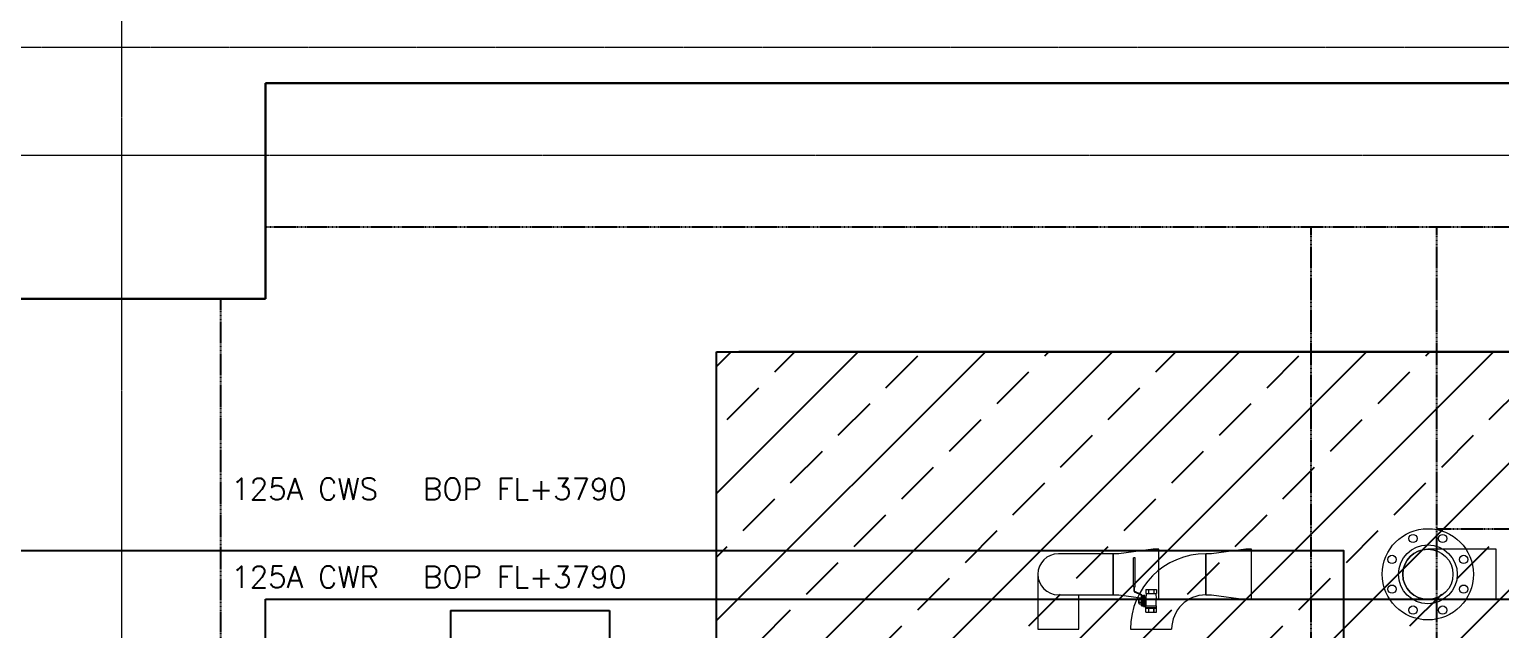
# Model space of a CAD drawing. Extents: x 0 to 160756, y 0 to 229247.
# Drawn here: x 62878 to 66973, y 102505 to 104175 of the extents above; entities that cross this region are included whole.
import ezdxf
from ezdxf.xclip import XClip

# ---------------------------------------------------------------- set-up
doc = ezdxf.new("R2010")
doc.units = 0
doc.header["$LTSCALE"] = 10
doc.header["$XCLIPFRAME"] = 2
for name, pattern in [('H12設備棟3F$0$CENTERK3', [2.749, 2.5, -0.083, 0.083, -0.083]), ('H12設備棟3F$0$CENTERK5', [6.916, 6.667, -0.083, 0.083, -0.083]), ('H12設備棟3F$0$HIDDEN', [0.375, 0.25, -0.125]), ('XCM7P30CDA$0$CENTER', [50.8, 31.75, -6.35, 6.35, -6.35])]:
    doc.linetypes.add(name, pattern=pattern)
for name, color, linetype in [('H12設備棟3F$0$ARC-BEAM', 252, 'H12設備棟3F$0$HIDDEN'), ('H12設備棟3F$0$H-SIN', 252, 'H12設備棟3F$0$CENTERK5'), ('H12設備棟3F$0$K-SIN', 252, 'H12設備棟3F$0$CENTERK3'), ('H12設備棟3F$0$KABE1', 252, 'Continuous'), ('H12設備棟3F$0$\uf4c9\ue50a', 252, 'Continuous'), ('XCM7P30CDA$0$CCL', 252, 'XCM7P30CDA$0$CENTER'), ('XCM7P30CDA$0$SUGATA3', 252, 'Continuous'), ('XCM7P30CDA$0$U-CDA-TXT-01', 252, 'Continuous'), ('XCM7Q30CDA-200K$0$UER-FUTUER', 9, 'Continuous')]:
    doc.layers.add(name, color=color, linetype=linetype)
doc.layers.add('XCM7P30CDA$0$M-PIPE-32_4C CONDENSER WATER SUPPLY-1', color=252, linetype='Continuous', lineweight=5)
doc.layers.add('XCM7P30CDA$0$M-PIPE-38_4C CONDENSER WATER RETURN-1', color=252, linetype='Continuous', lineweight=5)
doc.styles.add('XCM7P30CDA$0$aa-txt', font='simplex.shx', dxfattribs={"width": 0.8, "bigfont": 'chineset.shx'})

# ---------------------------------------------------------------- blocks, each defined once
blk = doc.blocks.new('H12設備棟3F')
at = {"layer": 'H12設備棟3F$0$ARC-BEAM'}
for p, q in [((68035.2, 103625.3), (63535.2, 103625.3)), ((66445.2, 99600.3), (66445.2, 103625.3)), ((66795.2, 102435.3), (66795.2, 103625.3)), ((63410.2, 103425.3), (63410.2, 95375.3)), ((66795.2, 102785.3), (67435.2, 102785.3))]:
    blk.add_line(p, q, dxfattribs=at)
at = {"layer": 'H12設備棟3F$0$H-SIN', "lineweight": 5}
for p, q in [((63135.2, 61882.1), (63135.2, 107531.3)), ((31421.4, 103825.3), (81271.4, 103825.3))]:
    blk.add_line(p, q, dxfattribs=at)
at = {"layer": 'H12設備棟3F$0$K-SIN', "lineweight": 5}
blk.add_line((80531.4, 104125.3), (31241.4, 104125.3), dxfattribs=at)
at = {"layer": 'H12設備棟3F$0$KABE1', "linetype": 'Continuous', "lineweight": 30}
for p, q in [((63535.2, 104025.3), (71735.2, 104025.3)), ((63535.2, 104025.3), (63535.2, 103425.3)), ((63535.2, 103425.3), (62735.2, 103425.3))]:
    blk.add_line(p, q, dxfattribs=at)
at = {"layer": 'H12設備棟3F$0$\uf4c9\ue50a'}
blk.add_lwpolyline([(66535.2, 100225.3), (62635.2, 100225.3), (62635.2, 102725.3), (66535.2, 102725.3)], close=True, dxfattribs=at)
blk = doc.blocks.new('XCM7Q30CDA-200K$0$A$C0f61af94')
at = {"linetype": 'Continuous', "transparency": 33554559}
for p, q in [((2576.3, 4100.5), (1828.1, 3352.3)), ((2222.7, 4100.5), (1828.1, 3705.8)), ((1869.2, 4100.5), (1828.1, 4059.4)), ((2929.8, 4100.5), (1929.8, 3100.5)), ((2045.9, 4100.5), (1989.2, 4043.8)), ((3283.4, 4100.5), (2283.4, 3100.5)), ((3636.9, 4100.5), (2636.9, 3100.5)), ((2753.1, 4100.5), (2740.5, 4088)), ((3990.5, 4100.5), (2990.5, 3100.5)), ((3106.6, 4100.5), (3049.9, 4043.8)), ((4344, 4100.5), (3344, 3100.5)), ((3813.7, 4100.5), (3801.2, 4088)), ((2387, 4088), (2298.6, 3999.6)), ((3447.6, 4088), (3359.3, 3999.6)), ((2696.3, 4043.8), (2608, 3955.4)), ((3757, 4043.8), (3668.6, 3955.4)), ((4624.7, 4027.6), (3697.6, 3100.5)), ((1945, 3999.6), (1856.7, 3911.2)), ((3005.7, 3999.6), (2917.3, 3911.2)), ((4066.4, 3999.6), (3978, 3911.2)), ((2254.4, 3955.4), (2166, 3867)), ((3315.1, 3955.4), (3226.7, 3867)), ((2563.8, 3911.2), (2475.4, 3822.8)), ((3624.4, 3911.2), (3536, 3822.8)), ((2873.1, 3867), (2784.7, 3778.6)), ((3933.8, 3867), (3845.4, 3778.6)), ((2121.8, 3822.8), (2033.4, 3734.4)), ((3182.5, 3822.8), (3094.1, 3734.4)), ((2431.2, 3778.6), (2342.8, 3690.2)), ((3491.8, 3778.6), (3403.5, 3690.2)), ((2740.5, 3734.4), (2652.2, 3646)), ((3801.2, 3734.4), (3712.8, 3646)), ((1989.2, 3690.2), (1900.9, 3601.8)), ((3049.9, 3690.2), (2961.5, 3601.8)), ((2298.6, 3646), (2210.2, 3557.6)), ((3359.3, 3646), (3270.9, 3557.6)), ((2608, 3601.8), (2519.6, 3513.4)), ((3668.6, 3601.8), (3580.2, 3513.4)), ((1856.7, 3557.6), (1828.1, 3529)), ((2917.3, 3557.6), (2828.9, 3469.2)), ((3978, 3557.6), (3889.6, 3469.2)), ((2166, 3513.4), (2077.6, 3425)), ((3226.7, 3513.4), (3138.3, 3425)), ((2475.4, 3469.2), (2387, 3380.8)), ((3536, 3469.2), (3447.6, 3380.8)), ((2784.7, 3425), (2696.3, 3336.7)), ((3845.4, 3425), (3757, 3336.7)), ((2033.4, 3380.8), (1945, 3292.5)), ((3094.1, 3380.8), (3005.7, 3292.5)), ((2342.8, 3336.7), (2254.4, 3248.3)), ((3403.5, 3336.7), (3315.1, 3248.3))]:
    blk.add_line(p, q, dxfattribs=at)
for p, q in [((1828.1, 4100.5), (4624.7, 4100.5)), ((1828.1, 3100.5), (1828.1, 4100.5)), ((4624.7, 4100.5), (1890.1, 4100.5))]:
    blk.add_line(p, q)
at = {"linetype": 'Continuous'}
for p, q in [((1087.6, 3380.7), (1530.1, 3380.7)), ((1087.6, 3380.7), (1087.6, 3041.4)), ((1530.1, 3380.7), (1530.1, 3041.4))]:
    blk.add_line(p, q, dxfattribs=at)
blk = doc.blocks.new('XCM7Q30CDA-200K')
blk.add_lwpolyline([(63535.2, 102589.5), (67027.1, 102589.5), (67027.1, 100414.2), (63535.2, 100414.2)], close=True)
at = {"layer": 'XCM7Q30CDA-200K$0$UER-FUTUER'}
blk.add_blockref('XCM7Q30CDA-200K$0$A$C0f61af94', (62962.3, 99177.6), dxfattribs=at)
blk = doc.blocks.new('XCM7P30CDA$0$A$C9a307472')
at = {"layer": 'XCM7P30CDA$0$CCL'}
blk.add_line((38850, -8197.4), (38850, 27548.6), dxfattribs=at)
at = {"layer": 'XCM7P30CDA$0$SUGATA3'}
blk.add_line((39250, 13920), (39250, 6600), dxfattribs=at)
blk = doc.blocks.new('XCM7P30CDA$0$22P2-SM-07-C10-001-CDA$0$F22P2-CDA-07-C10-00$0$LRElbow-11.43')
for p, q in [((15.24, -5.715), (15.24, 5.715)), ((-5.715, -15.24), (5.715, -15.24))]:
    blk.add_line(p, q)
for radius in [20.955, 9.525]:
    blk.add_arc((15.24, -15.24), radius, 90, 180)
blk = doc.blocks.new('XCM7P30CDA$0$22P2-SM-07-C10-001-CDA$0$F22P2-CDA-07-C10-00$0$CCReducer-13.98x11.43')
for p, q in [((1.5875, 6.99), (0, 6.99)), ((0, 6.99), (0, -6.99)), ((11.1125, 5.715), (1.5875, 6.99)), ((12.7, 5.715), (11.1125, 5.715)), ((12.7, -5.715), (12.7, 5.715)), ((0, -6.99), (1.5875, -6.99)), ((1.5875, -6.99), (11.1125, -5.715)), ((11.1125, -5.715), (12.7, -5.715))]:
    blk.add_line(p, q)
blk = doc.blocks.new('XCM7P30CDA$0$22P2-SM-07-C10-001-CDA$0$F22P2-CDA-07-C10-00$0$LRElbowDown-11.43')
for p, q in [((15.24, 5.715), (0, 5.715)), ((15.24, -5.715), (15.24, 5.715)), ((0, -5.715), (15.24, -5.715))]:
    blk.add_line(p, q)
blk.add_arc((0, 0), 5.715, 90, 270)
blk = doc.blocks.new('XCM7P30CDA$0$22P2-SM-07-C10-001-CDA$0$F22P2-CDA-07-C10-00$0$BallValve-15A_SS _F')
at = {"color": 0, "linetype": 'ByBlock'}
for p, q in [((47.6, 27.9), (55.6, 45.3)), ((49, 27.5), (57.1, 44.9)), ((58.5, 47.5), (70.4, 47.5)), ((58.5, 46), (70.4, 46)), ((70.4, 48.3), (70.4, 45.3)), ((71.1, 49), (150.9, 49)), ((71.1, 44.5), (150.9, 44.5)), ((151.7, 48.3), (151.7, 45.3)), ((0, 14.6), (0, -14.6)), ((0, 14.6), (11.2, 14.6)), ((11.2, 14.9), (11.2, -14.9)), ((11.2, 14.9), (17.9, 14.9)), ((13.4, 14.9), (13.4, -14.9)), ((16, 20.9), (16, 17.9)), ((16, 20.9), (47.3, 20.9)), ((16, 17.9), (47.3, 17.9)), ((17.2, 23.5), (17.2, 21.1)), ((17.5, 26.8), (17.5, 25.3)), ((17.5, 26.8), (46.2, 26.8)), ((17.5, 25.3), (46.2, 25.3)), ((17.9, 14.9), (17.9, -14.9)), ((17.9, 14.1), (36.9, 14.1)), ((18, 23.8), (23.2, 23.8)), ((18.9, 23.5), (18.9, 21.1)), ((22.3, 23.5), (22.3, 21.1)), ((23.5, 33.7), (23.5, 27.4)), ((24, 23.5), (24, 21.1)), ((25.5, 34.3), (37.8, 34.3)), ((27.2, 20.9), (27.2, 25.3)), ((27.2, 17.9), (27.2, 14.1)), ((27.6, 33.7), (27.6, 27.4)), ((35.7, 33.7), (35.7, 27.4)), ((36.1, 20.9), (36.1, 25.3)), ((36.1, 17.9), (36.1, 14.1)), ((36.9, 14.1), (52.1, 12.7)), ((36.9, 14.1), (36.9, -14.1)), ((39.3, 23.5), (39.3, 21.1)), ((39.8, 33.7), (39.8, 27.4)), ((45.3, 23.8), (40.1, 23.8)), ((41, 23.5), (41, 21.1)), ((44.4, 23.5), (44.4, 21.1)), ((46.1, 23.5), (46.1, 21.1)), ((47.3, 20.9), (47.3, 17.9)), ((52.1, 14.6), (52.1, -14.6)), ((63.3, 14.6), (63.3, -14.6)), ((0, -14.6), (11.2, -14.6)), ((0.7, -7.3), (10.4, -7.3)), ((11.2, -14.9), (17.9, -14.9)), ((17.9, -14.1), (36.9, -14.1)), ((52.1, -12.7), (36.9, -14.1))]:
    blk.add_line(p, q, dxfattribs=at)
for p, q in [((11.2, 7.3), (0, 7.3)), ((63.3, 14.6), (52.1, 14.6)), ((63.3, 7.3), (52.1, 7.3)), ((11.2, -7.3), (0, -7.3)), ((63.3, -7.3), (52.1, -7.3)), ((63.3, -14.6), (52.1, -14.6))]:
    blk.add_line(p, q)
for centre, radius, start, end in [((58.5, 44.5), 2.98, 90, 164.7449), ((58.5, 44.5), 1.49, 90, 164.7449), ((71.1, 48.3), 0.745, 90, 180), ((71.1, 45.3), 0.745, 180, 270), ((150.9, 48.3), 0.745, 0, 90), ((150.9, 45.3), 0.745, 270, 0), ((18, 22.4), 1.39, 51.7868, 128.2132), ((18, 22.2), 1.39, 231.7868, 308.2132), ((20.6, 18.7), 5.11, 70.3471, 109.6529), ((20.6, 26), 5.11, 250.3471, 289.6529), ((23.2, 22.4), 1.39, 51.7868, 128.2132), ((23.2, 22.2), 1.39, 231.7868, 308.2132), ((25.5, 30.5), 3.8, 57.4746, 122.5254), ((25.5, 30.6), 3.8, 237.4746, 302.5254), ((31.7, 20), 14.3, 73.4031, 106.5969), ((31.7, 41.1), 14.3, 253.4031, 286.5969), ((37.8, 30.5), 3.8, 57.4746, 122.5254), ((37.8, 30.6), 3.8, 237.4746, 302.5254), ((40.1, 22.4), 1.39, 51.7868, 128.2132), ((40.1, 22.2), 1.39, 231.7868, 308.2132), ((42.7, 18.7), 5.11, 70.3471, 109.6529), ((42.7, 26), 5.11, 250.3471, 289.6529), ((45.3, 22.4), 1.39, 51.7868, 128.2132), ((45.3, 22.2), 1.39, 231.7868, 308.2132), ((46.2, 28.3), 1.49, 270, 344.7449), ((46.2, 28.3), 2.98, 270, 344.7449)]:
    blk.add_arc(centre, radius, start, end, dxfattribs=at)
blk = doc.blocks.new('XCM7P30CDA$0$22P2-SM-07-C10-001-CDA$0$F22P2-CDA-07-C10-00$0$Flange-13.98x150LB')
for centre, radius in [((0, 0), 12.7), ((-4.13, 9.97), 1.15), ((4.13, 9.97), 1.15), ((-9.97, 4.13), 1.15), ((0, 0), 8.18), ((0, 0), 6.99), ((9.97, 4.13), 1.15), ((-9.97, -4.13), 1.15), ((9.97, -4.13), 1.15), ((-4.13, -9.97), 1.15), ((4.13, -9.97), 1.15)]:
    blk.add_circle(centre, radius)
blk = doc.blocks.new('XCM7P30CDA$0$22P2-SM-07-C10-001-CDA$0$F22P2-CDA-07-C10-00$0$LRElbowDown-13.98')
for p, q in [((19.05, 6.99), (0, 6.99)), ((19.05, -6.99), (19.05, 6.99)), ((0, -6.99), (19.05, -6.99))]:
    blk.add_line(p, q)
blk.add_arc((0, 0), 6.99, 90, 270)
blk = doc.blocks.new('XCM7P30CDA')
at = {"layer": 'XCM7P30CDA$0$M-PIPE-38_4C CONDENSER WATER RETURN-1'}
for p, q in [((65684.7, 102658.7), (65684.7, 102506.3)), ((65799, 102506.3), (65799, 102601.6)), ((65684.7, 102506.3), (65799, 102506.3))]:
    blk.add_line(p, q, dxfattribs=at)
at = {"color": 4}
ref = blk.add_blockref('XCM7P30CDA$0$A$C9a307472', (24285.2, 95852.5), dxfattribs=at)
XClip(ref).set_block_clipping_path([(28505.8252583833, 11204.571428573), (50624.999999999, 21456.3991779214)])
at = {"layer": 'XCM7P30CDA$0$M-PIPE-32_4C CONDENSER WATER SUPPLY-1', "xscale": 10, "yscale": 10, "zscale": 10}
blk.add_blockref('XCM7P30CDA$0$22P2-SM-07-C10-001-CDA$0$F22P2-CDA-07-C10-00$0$LRElbow-11.43', (65999.9, 102658.7), dxfattribs=at)
at = {"layer": 'XCM7P30CDA$0$M-PIPE-32_4C CONDENSER WATER SUPPLY-1', "rotation": 89.99999999999999}
blk.add_blockref('XCM7P30CDA$0$22P2-SM-07-C10-001-CDA$0$F22P2-CDA-07-C10-00$0$BallValve-15A_SS _F', (65999.9, 102553.3), dxfattribs=at)
at = {"layer": 'XCM7P30CDA$0$M-PIPE-32_4C CONDENSER WATER SUPPLY-1', "xscale": 10, "yscale": 10, "zscale": 10, "rotation": 180}
blk.add_blockref('XCM7P30CDA$0$22P2-SM-07-C10-001-CDA$0$F22P2-CDA-07-C10-00$0$CCReducer-13.98x11.43', (66279.3, 102658.7), dxfattribs=at)
at = {"layer": 'XCM7P30CDA$0$M-PIPE-38_4C CONDENSER WATER RETURN-1', "xscale": 10, "yscale": 10, "zscale": 10, "rotation": 180}
for name, p in [('XCM7P30CDA$0$22P2-SM-07-C10-001-CDA$0$F22P2-CDA-07-C10-00$0$Flange-13.98x150LB', (66770.2, 102658.7)), ('XCM7P30CDA$0$22P2-SM-07-C10-001-CDA$0$F22P2-CDA-07-C10-00$0$CCReducer-13.98x11.43', (66021.3, 102658.7))]:
    blk.add_blockref(name, p, dxfattribs=at)
at = {"layer": 'XCM7P30CDA$0$M-PIPE-38_4C CONDENSER WATER RETURN-1', "xscale": 10, "yscale": 10, "zscale": 10}
for name, p in [('XCM7P30CDA$0$22P2-SM-07-C10-001-CDA$0$F22P2-CDA-07-C10-00$0$LRElbowDown-11.43', (65741.8, 102658.7)), ('XCM7P30CDA$0$22P2-SM-07-C10-001-CDA$0$F22P2-CDA-07-C10-00$0$LRElbowDown-13.98', (66770.2, 102658.7))]:
    blk.add_blockref(name, p, dxfattribs=at)
at = {"layer": 'XCM7P30CDA$0$U-CDA-TXT-01', "style": 'XCM7P30CDA$0$aa-txt'}
for s, p in [('125A CWS  ', (63439.5, 102866.1)), ('BOP FL+3790', (63972.9, 102866.1)), ('125A CWR  ', (63439.5, 102621.4)), ('BOP FL+3790', (63972.9, 102621.4))]:
    blk.add_text(s, height=60, dxfattribs=at).set_placement(p)

msp = doc.modelspace()

# ---------------------------------------------------------------- block references
for name in ['XCM7P30CDA', 'XCM7Q30CDA-200K']:
    msp.add_blockref(name, (0, 0))
ref = msp.add_blockref('H12設備棟3F', (0, 0))
XClip(ref).set_block_clipping_path([(52480.8428845762, 60066.8604644329), (84559.6547477046, 105824.4625800119)])

doc.saveas('drawing.dxf')
